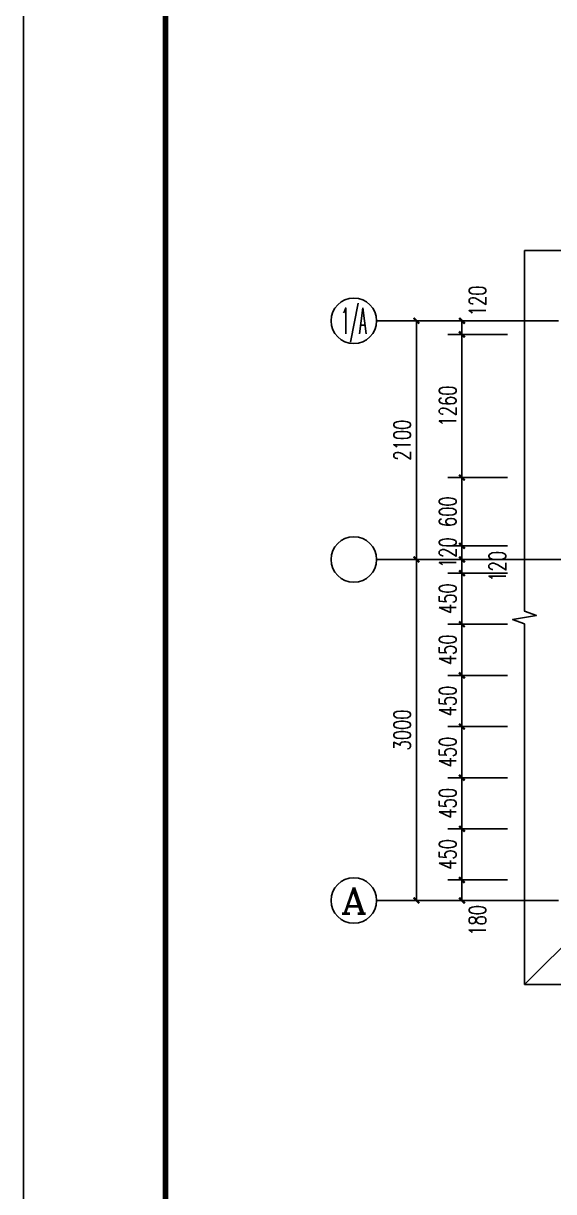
# Model space of a CAD drawing. Extents: x 14204718 to 16986381, y -1556765 to -15898.
# Drawn here: x 14926666 to 14931328, y -938631 to -928352 of the extents above; entities that cross this region are included whole.
import ezdxf
from ezdxf.enums import TextEntityAlignment as Align

# ---------------------------------------------------------------- set-up
doc = ezdxf.new("R2010")
doc.units = 0
doc.header["$LTSCALE"] = 1000
doc.header["$MEASUREMENT"] = 0
doc.linetypes.add('DOTE', pattern=[2.42, 2, -0.2, 0.02, -0.2])
for name, color, linetype in [('AXIS', 3, 'Continuous'), ('AXIS_TEXT', 7, 'Continuous'), ('DIM_SYMB', 3, 'Continuous'), ('DOTE', 8, 'DOTE'), ('TK', 4, 'Continuous')]:
    doc.layers.add(name, color=color, linetype=linetype)
doc.styles.add('_TCH_AXIS', font='COMPLEX', dxfattribs={"bigfont": 'GBCBIG'})
doc.styles.add('_TCH_DIM_T3', font='SIMPLEX', dxfattribs={"width": 0.705882, "bigfont": 'GBCBIG'})
doc.styles.add('COMPLEX', font='COMPLEX')
doc.dimstyles.new('_TCH_ARCH&&50', dxfattribs={"dimtxt": 148.75, "dimasz": 50, "dimexe": 125, "dimexo": 150, "dimgap": 50, "dimtad": 1, "dimdec": 0, "dimzin": 0, "dimdsep": 46, "dimtxsty": '_TCH_DIM_T3', "dimblk": 'ARCHTICK', "dimcen": 0.09, "dimclrt": 7, "dimazin": 2, "dimtfac": 1, "dimtdec": 0, "dimtix": 1, "dimtmove": 2, "dimatfit": 3, "dimfxl": 0, "dimtolj": 1, "dimtzin": 0, "dimarcsym": 0})

# ---------------------------------------------------------------- blocks, each defined once
blk = doc.blocks.new('GeYuanFrame_28875727', base_point=(20.09, 4.53))
at = {"layer": 'TK'}
blk.add_lwpolyline([(20.09, 4.53), (20.09, 598.53), (861.09, 598.53), (861.09, 4.53)], close=True, dxfattribs=at)
at = {"layer": 'TK', "const_width": 1}
blk.add_lwpolyline([(45.09, 588.53), (851.09, 588.53), (851.09, 14.53), (45.09, 14.53)], close=True, dxfattribs=at)
blk = doc.blocks.new('_ArchTick')
at = {"color": 0, "linetype": 'ByBlock', "const_width": 0.4}
blk.add_lwpolyline([(-0.5, -0.5), (0.5, 0.5)], dxfattribs=at)
blk = doc.blocks.new('*D458')
at = {"layer": 'AXIS', "color": 0, "lineweight": -2}
for p, q in [((14930922, -933069), (14929997, -933069)), ((14930122, -936069), (14930122, -933069)), ((14930922, -936069), (14929997, -936069))]:
    blk.add_line(p, q, dxfattribs=at)
at = {"layer": 'Defpoints', "color": 0}
for p in [(14930122, -933069), (14931072, -933069), (14931072, -936069)]:
    blk.add_point(p, dxfattribs=at)
at = {"layer": 'AXIS', "color": 0, "lineweight": -2, "xscale": 50, "yscale": 50, "zscale": 50}
for p, rotation in [((14930122, -933069), 90), ((14930122, -936069), 270)]:
    blk.add_blockref('_ArchTick', p, dxfattribs=dict(at, rotation=rotation))
at = {"layer": 'AXIS', "color": 7, "insert": (14929997, -934569), "char_height": 148.8, "attachment_point": 5, "rotation": 90, "style": '_TCH_DIM_T3'}
blk.add_mtext('\\A1;3000', dxfattribs=at)
blk = doc.blocks.new('*D459')
at = {"layer": 'AXIS', "color": 0, "lineweight": -2}
for p, q in [((14930922, -930969), (14929997, -930969)), ((14930122, -933069), (14930122, -930969)), ((14930922, -933069), (14929997, -933069))]:
    blk.add_line(p, q, dxfattribs=at)
at = {"layer": 'Defpoints', "color": 0}
for p in [(14930122, -930969), (14931072, -930969), (14931072, -933069)]:
    blk.add_point(p, dxfattribs=at)
at = {"layer": 'AXIS', "color": 0, "lineweight": -2, "xscale": 50, "yscale": 50, "zscale": 50}
for p, rotation in [((14930122, -930969), 90), ((14930122, -933069), 270)]:
    blk.add_blockref('_ArchTick', p, dxfattribs=dict(at, rotation=rotation))
at = {"layer": 'AXIS', "color": 7, "insert": (14929997, -932019), "char_height": 148.8, "attachment_point": 5, "rotation": 90, "style": '_TCH_DIM_T3'}
blk.add_mtext('\\A1;2100', dxfattribs=at)
blk = doc.blocks.new('*D460')
at = {"layer": 'AXIS', "color": 0, "lineweight": -2}
for p, q in [((14930922, -935889), (14930397, -935889)), ((14930522, -936069), (14930522, -935889)), ((14930922, -936069), (14930397, -936069))]:
    blk.add_line(p, q, dxfattribs=at)
at = {"layer": 'Defpoints', "color": 0}
for p in [(14930522, -935889), (14931072, -935889), (14931072, -936069)]:
    blk.add_point(p, dxfattribs=at)
at = {"layer": 'AXIS', "color": 0, "lineweight": -2, "xscale": 50, "yscale": 50, "zscale": 50}
for p, rotation in [((14930522, -935889), 90), ((14930522, -936069), 270)]:
    blk.add_blockref('_ArchTick', p, dxfattribs=dict(at, rotation=rotation))
at = {"layer": 'AXIS', "color": 7, "insert": (14930659, -936244), "char_height": 148.8, "attachment_point": 5, "rotation": 90, "style": '_TCH_DIM_T3'}
blk.add_mtext('\\A1;180', dxfattribs=at)
blk = doc.blocks.new('*D461')
at = {"layer": 'AXIS', "color": 0, "lineweight": -2}
for p, q in [((14930922, -935439), (14930397, -935439)), ((14930522, -935889), (14930522, -935439)), ((14930922, -935889), (14930397, -935889))]:
    blk.add_line(p, q, dxfattribs=at)
at = {"layer": 'Defpoints', "color": 0}
for p in [(14930522, -935439), (14931072, -935439), (14931072, -935889)]:
    blk.add_point(p, dxfattribs=at)
at = {"layer": 'AXIS', "color": 0, "lineweight": -2, "xscale": 50, "yscale": 50, "zscale": 50}
for p, rotation in [((14930522, -935439), 90), ((14930522, -935889), 270)]:
    blk.add_blockref('_ArchTick', p, dxfattribs=dict(at, rotation=rotation))
at = {"layer": 'AXIS', "color": 7, "insert": (14930397, -935664), "char_height": 148.8, "attachment_point": 5, "rotation": 90, "style": '_TCH_DIM_T3'}
blk.add_mtext('\\A1;450', dxfattribs=at)
blk = doc.blocks.new('*D462')
at = {"layer": 'AXIS', "color": 0, "lineweight": -2}
for p, q in [((14930922, -934989), (14930397, -934989)), ((14930522, -935439), (14930522, -934989)), ((14930922, -935439), (14930397, -935439))]:
    blk.add_line(p, q, dxfattribs=at)
at = {"layer": 'Defpoints', "color": 0}
for p in [(14930522, -934989), (14931072, -934989), (14931072, -935439)]:
    blk.add_point(p, dxfattribs=at)
at = {"layer": 'AXIS', "color": 0, "lineweight": -2, "xscale": 50, "yscale": 50, "zscale": 50}
for p, rotation in [((14930522, -934989), 90), ((14930522, -935439), 270)]:
    blk.add_blockref('_ArchTick', p, dxfattribs=dict(at, rotation=rotation))
at = {"layer": 'AXIS', "color": 7, "insert": (14930397, -935214), "char_height": 148.8, "attachment_point": 5, "rotation": 90, "style": '_TCH_DIM_T3'}
blk.add_mtext('\\A1;450', dxfattribs=at)
blk = doc.blocks.new('*D463')
at = {"layer": 'AXIS', "color": 0, "lineweight": -2}
for p, q in [((14930922, -934539), (14930397, -934539)), ((14930522, -934989), (14930522, -934539)), ((14930922, -934989), (14930397, -934989))]:
    blk.add_line(p, q, dxfattribs=at)
at = {"layer": 'Defpoints', "color": 0}
for p in [(14930522, -934539), (14931072, -934539), (14931072, -934989)]:
    blk.add_point(p, dxfattribs=at)
at = {"layer": 'AXIS', "color": 0, "lineweight": -2, "xscale": 50, "yscale": 50, "zscale": 50}
for p, rotation in [((14930522, -934539), 90), ((14930522, -934989), 270)]:
    blk.add_blockref('_ArchTick', p, dxfattribs=dict(at, rotation=rotation))
at = {"layer": 'AXIS', "color": 7, "insert": (14930397, -934764), "char_height": 148.8, "attachment_point": 5, "rotation": 90, "style": '_TCH_DIM_T3'}
blk.add_mtext('\\A1;450', dxfattribs=at)
blk = doc.blocks.new('*D464')
at = {"layer": 'AXIS', "color": 0, "lineweight": -2}
for p, q in [((14930922, -934089), (14930397, -934089)), ((14930522, -934539), (14930522, -934089)), ((14930922, -934539), (14930397, -934539))]:
    blk.add_line(p, q, dxfattribs=at)
at = {"layer": 'Defpoints', "color": 0}
for p in [(14930522, -934089), (14931072, -934089), (14931072, -934539)]:
    blk.add_point(p, dxfattribs=at)
at = {"layer": 'AXIS', "color": 0, "lineweight": -2, "xscale": 50, "yscale": 50, "zscale": 50}
for p, rotation in [((14930522, -934089), 90), ((14930522, -934539), 270)]:
    blk.add_blockref('_ArchTick', p, dxfattribs=dict(at, rotation=rotation))
at = {"layer": 'AXIS', "color": 7, "insert": (14930397, -934314), "char_height": 148.8, "attachment_point": 5, "rotation": 90, "style": '_TCH_DIM_T3'}
blk.add_mtext('\\A1;450', dxfattribs=at)
blk = doc.blocks.new('*D465')
at = {"layer": 'AXIS', "color": 0, "lineweight": -2}
for p, q in [((14930922, -933639), (14930397, -933639)), ((14930522, -934089), (14930522, -933639)), ((14930922, -934089), (14930397, -934089))]:
    blk.add_line(p, q, dxfattribs=at)
at = {"layer": 'Defpoints', "color": 0}
for p in [(14930522, -933639), (14931072, -933639), (14931072, -934089)]:
    blk.add_point(p, dxfattribs=at)
at = {"layer": 'AXIS', "color": 0, "lineweight": -2, "xscale": 50, "yscale": 50, "zscale": 50}
for p, rotation in [((14930522, -933639), 90), ((14930522, -934089), 270)]:
    blk.add_blockref('_ArchTick', p, dxfattribs=dict(at, rotation=rotation))
at = {"layer": 'AXIS', "color": 7, "insert": (14930397, -933864), "char_height": 148.8, "attachment_point": 5, "rotation": 90, "style": '_TCH_DIM_T3'}
blk.add_mtext('\\A1;450', dxfattribs=at)
blk = doc.blocks.new('*D466')
at = {"layer": 'AXIS', "color": 0, "lineweight": -2}
for p, q in [((14930922, -933189), (14930397, -933189)), ((14930522, -933639), (14930522, -933189)), ((14930922, -933639), (14930397, -933639))]:
    blk.add_line(p, q, dxfattribs=at)
at = {"layer": 'Defpoints', "color": 0}
for p in [(14930522, -933189), (14931072, -933189), (14931072, -933639)]:
    blk.add_point(p, dxfattribs=at)
at = {"layer": 'AXIS', "color": 0, "lineweight": -2, "xscale": 50, "yscale": 50, "zscale": 50}
for p, rotation in [((14930522, -933189), 90), ((14930522, -933639), 270)]:
    blk.add_blockref('_ArchTick', p, dxfattribs=dict(at, rotation=rotation))
at = {"layer": 'AXIS', "color": 7, "insert": (14930397, -933414), "char_height": 148.8, "attachment_point": 5, "rotation": 90, "style": '_TCH_DIM_T3'}
blk.add_mtext('\\A1;450', dxfattribs=at)
blk = doc.blocks.new('*D467')
at = {"layer": 'AXIS', "color": 0, "lineweight": -2}
for p, q in [((14930922, -933069), (14930397, -933069)), ((14930522, -933189), (14930522, -933069)), ((14930922, -933189), (14930397, -933189))]:
    blk.add_line(p, q, dxfattribs=at)
at = {"layer": 'Defpoints', "color": 0}
for p in [(14930522, -933069), (14931072, -933069), (14931072, -933189)]:
    blk.add_point(p, dxfattribs=at)
at = {"layer": 'AXIS', "color": 0, "lineweight": -2, "xscale": 50, "yscale": 50, "zscale": 50}
for p, rotation in [((14930522, -933069), 90), ((14930522, -933189), 270)]:
    blk.add_blockref('_ArchTick', p, dxfattribs=dict(at, rotation=rotation))
at = {"layer": 'AXIS', "color": 7, "insert": (14930834, -933129), "char_height": 148.8, "attachment_point": 5, "rotation": 90, "style": '_TCH_DIM_T3'}
blk.add_mtext('\\A1;120', dxfattribs=at)
blk = doc.blocks.new('*D468')
at = {"layer": 'AXIS', "color": 0, "lineweight": -2}
for p, q in [((14930922, -932949), (14930397, -932949)), ((14930522, -932949), (14930522, -932899)), ((14930522, -933069), (14930522, -932949)), ((14930922, -933069), (14930397, -933069)), ((14930522, -933069), (14930522, -933119))]:
    blk.add_line(p, q, dxfattribs=at)
at = {"layer": 'Defpoints', "color": 0}
for p in [(14930522, -932949), (14931072, -932949), (14931072, -933069)]:
    blk.add_point(p, dxfattribs=at)
at = {"layer": 'AXIS', "color": 0, "lineweight": -2, "xscale": 50, "yscale": 50, "zscale": 50}
for p, rotation in [((14930522, -932949), 270), ((14930522, -933069), 90)]:
    blk.add_blockref('_ArchTick', p, dxfattribs=dict(at, rotation=rotation))
at = {"layer": 'AXIS', "color": 7, "insert": (14930397, -933009), "char_height": 148.8, "attachment_point": 5, "rotation": 90, "style": '_TCH_DIM_T3'}
blk.add_mtext('\\A1;120', dxfattribs=at)
blk = doc.blocks.new('*D469')
at = {"layer": 'AXIS', "color": 0, "lineweight": -2}
for p, q in [((14930922, -932349), (14930397, -932349)), ((14930522, -932949), (14930522, -932349)), ((14930922, -932949), (14930397, -932949))]:
    blk.add_line(p, q, dxfattribs=at)
at = {"layer": 'Defpoints', "color": 0}
for p in [(14930522, -932349), (14931072, -932349), (14931072, -932949)]:
    blk.add_point(p, dxfattribs=at)
at = {"layer": 'AXIS', "color": 0, "lineweight": -2, "xscale": 50, "yscale": 50, "zscale": 50}
for p, rotation in [((14930522, -932349), 90), ((14930522, -932949), 270)]:
    blk.add_blockref('_ArchTick', p, dxfattribs=dict(at, rotation=rotation))
at = {"layer": 'AXIS', "color": 7, "insert": (14930397, -932649), "char_height": 148.8, "attachment_point": 5, "rotation": 90, "style": '_TCH_DIM_T3'}
blk.add_mtext('\\A1;600', dxfattribs=at)
blk = doc.blocks.new('*D470')
at = {"layer": 'AXIS', "color": 0, "lineweight": -2}
for p, q in [((14930922, -931089), (14930397, -931089)), ((14930522, -932349), (14930522, -931089)), ((14930922, -932349), (14930397, -932349))]:
    blk.add_line(p, q, dxfattribs=at)
at = {"layer": 'Defpoints', "color": 0}
for p in [(14930522, -931089), (14931072, -931089), (14931072, -932349)]:
    blk.add_point(p, dxfattribs=at)
at = {"layer": 'AXIS', "color": 0, "lineweight": -2, "xscale": 50, "yscale": 50, "zscale": 50}
for p, rotation in [((14930522, -931089), 90), ((14930522, -932349), 270)]:
    blk.add_blockref('_ArchTick', p, dxfattribs=dict(at, rotation=rotation))
at = {"layer": 'AXIS', "color": 7, "insert": (14930397, -931719), "char_height": 148.8, "attachment_point": 5, "rotation": 90, "style": '_TCH_DIM_T3'}
blk.add_mtext('\\A1;1260', dxfattribs=at)
blk = doc.blocks.new('*D471')
at = {"layer": 'AXIS', "color": 0, "lineweight": -2}
for p, q in [((14930922, -930969), (14930397, -930969)), ((14930522, -931089), (14930522, -930969)), ((14930922, -931089), (14930397, -931089))]:
    blk.add_line(p, q, dxfattribs=at)
at = {"layer": 'Defpoints', "color": 0}
for p in [(14930522, -930969), (14931072, -930969), (14931072, -931089)]:
    blk.add_point(p, dxfattribs=at)
at = {"layer": 'AXIS', "color": 0, "lineweight": -2, "xscale": 50, "yscale": 50, "zscale": 50}
for p, rotation in [((14930522, -930969), 90), ((14930522, -931089), 270)]:
    blk.add_blockref('_ArchTick', p, dxfattribs=dict(at, rotation=rotation))
at = {"layer": 'AXIS', "color": 7, "insert": (14930659, -930794), "char_height": 148.8, "attachment_point": 5, "rotation": 90, "style": '_TCH_DIM_T3'}
blk.add_mtext('\\A1;120', dxfattribs=at)
blk = doc.blocks.new('_AXISO')
blk.add_circle((0, 0), 0.5)
at = {"layer": 'AXIS_TEXT', "style": 'COMPLEX', "width": 1.041667}
blk.add_attdef('A', text='', height=0.56, dxfattribs=at).set_placement((-0.25, -0.28), (0.25, -0.28), align=Align.FIT)

msp = doc.modelspace()

# ---------------------------------------------------------------- linework, layer by layer
at = {"ltscale": 0.5}
msp.add_line((14931571.8, -936309.4, 400), (14931071.8, -936809.4, 400), dxfattribs=at)
at = {"layer": 'AXIS'}
for p, q in [((14931071.8, -930969.4), (14929771.8, -930969.4)), ((14931071.8, -933069.4), (14929771.8, -933069.4)), ((14931071.8, -936069.4), (14929771.8, -936069.4))]:
    msp.add_line(p, q, dxfattribs=at)
at = {"layer": 'DIM_SYMB'}
for points in [[(14938631.8, -930349.4), (14934908, -930349.4), (14934869.8, -930454.4), (14934832.8, -930244.4), (14934795.5, -930349.4), (14931071.8, -930349.4)], [(14931071.8, -930349.4), (14931071.8, -933523.2), (14931176.8, -933561.4), (14930966.8, -933598.4), (14931071.8, -933635.7), (14931071.8, -936809.4)], [(14931071.8, -936809.4), (14934795.5, -936809.4), (14934833.7, -936704.4), (14934870.8, -936914.4), (14934908, -936809.4), (14938631.8, -936809.4)]]:
    msp.add_lwpolyline(points, dxfattribs=at)
at = {"layer": 'DOTE'}
for p, q in [((14938631.8, -930969.4, 400), (14931071.8, -930969.4, 400)), ((14936311.8, -933069.4, 400), (14931071.8, -933069.4, 400)), ((14938631.8, -936069.4, 400), (14931071.8, -936069.4, 400))]:
    msp.add_line(p, q, dxfattribs=at)

# ---------------------------------------------------------------- block references
at = {"xscale": 50, "yscale": 50, "zscale": 50}
msp.add_blockref('GeYuanFrame_28875727', (14926666.4, -943952), dxfattribs=at)
at = {"layer": 'AXIS'}
ref = msp.add_blockref('_AXISO', (14929571.8, -930969.4), dxfattribs=dict(at, xscale=400, yscale=400, zscale=400))
ref.add_attrib('A', '1/A', dxfattribs={"layer": 'AXIS_TEXT', "ltscale": 0.5, "height": 226.27, "style": '_TCH_AXIS', "width": 0.381818}).set_placement((14929458.6, -931082.5), (14929684.9, -931082.5), align=Align.FIT)
at = {"layer": 'AXIS', "xscale": 400, "yscale": 400, "zscale": 400}
msp.add_blockref('_AXISO', (14929571.8, -933069.4), dxfattribs=at)
at = {"layer": 'AXIS'}
ref = msp.add_blockref('_AXISO', (14929571.8, -936069.4), dxfattribs=dict(at, xscale=400, yscale=400, zscale=400))
ref.add_attrib('A', 'A', dxfattribs={"layer": 'AXIS_TEXT', "ltscale": 0.5, "height": 226.3, "style": '_TCH_AXIS', "width": 1.166667}).set_placement((14929458.6, -936182.5), (14929684.9, -936182.5), align=Align.FIT)

# ---------------------------------------------------------------- dimensions: what is measured, and where the dimension line sits
for base, p1, p2, text, picture, middle in [((14930521.8, -930969.4), (14931071.8, -931089.4), (14931071.8, -930969.4), '120', '*D471', (14930659.3, -930794.4)), ((14930521.8, -933069.4), (14931071.8, -933189.4), (14931071.8, -933069.4), '120', '*D467', (14930834.3, -933129.4)), ((14930521.8, -935889.4), (14931071.8, -936069.4), (14931071.8, -935889.4), '180', '*D460', (14930659.3, -936244.4))]:
    dim = msp.add_linear_dim(base=base, p1=p1, p2=p2, angle=90, text=text, dimstyle='_TCH_ARCH&&50', dxfattribs=at)
    dim.commit()
    dim.dimension.update_dxf_attribs({"geometry": picture, "text_midpoint": middle, "dimtype": 161})
for p1, p2, distance, text, picture, middle in [((14931071.8, -933069.4), (14931071.8, -930969.4), 950, '2100', '*D459', (14929997.4, -932019.4)), ((14931071.8, -932349.4), (14931071.8, -931089.4), 550, '1260', '*D470', (14930397.4, -931719.4)), ((14931071.8, -932949.4), (14931071.8, -932349.4), 550, '600', '*D469', (14930397.4, -932649.4)), ((14931071.8, -933069.4), (14931071.8, -932949.4), 550, '120', '*D468', (14930397.4, -933009.4)), ((14931071.8, -936069.4), (14931071.8, -933069.4), 950, '3000', '*D458', (14929997.4, -934569.4)), ((14931071.8, -933639.4), (14931071.8, -933189.4), 550, '450', '*D466', (14930397.4, -933414.4)), ((14931071.8, -934089.4), (14931071.8, -933639.4), 550, '450', '*D465', (14930397.4, -933864.4)), ((14931071.8, -934539.4), (14931071.8, -934089.4), 550, '450', '*D464', (14930397.4, -934314.4)), ((14931071.8, -934989.4), (14931071.8, -934539.4), 550, '450', '*D463', (14930397.4, -934764.4)), ((14931071.8, -935439.4), (14931071.8, -934989.4), 550, '450', '*D462', (14930397.4, -935214.4)), ((14931071.8, -935889.4), (14931071.8, -935439.4), 550, '450', '*D461', (14930397.4, -935664.4))]:
    dim = msp.add_aligned_dim(p1=p1, p2=p2, distance=distance, text=text, dimstyle='_TCH_ARCH&&50', dxfattribs=at)
    dim.commit()
    dim.dimension.update_dxf_attribs({"geometry": picture, "text_midpoint": middle})

doc.saveas('drawing.dxf')
